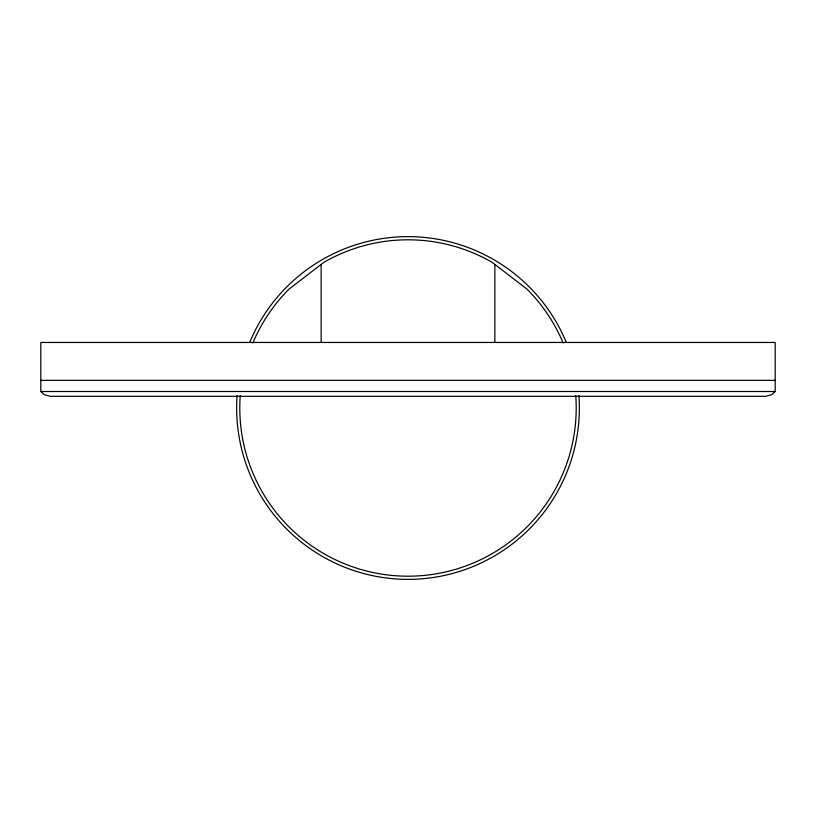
<?xml version="1.0" encoding="UTF-8"?>
<svg xmlns="http://www.w3.org/2000/svg" width="816" height="816" viewBox="0 0 816 816"><rect width="100%" height="100%" fill="white"/><g stroke="black" fill="none" stroke-linecap="round" stroke-linejoin="round"><path stroke-width="1.22" d="M775.2 391.507L771.722 394.709L765.724 396.311L50.276 396.311L44.278 394.709L40.8 391.507L40.8 342.455L775.2 342.455L775.2 391.507L40.8 391.507M40.8 380.358L775.2 380.358M494.863 264.455L494.863 342.455M321.137 264.455L321.137 342.455M578.911 395.597A171.36 171.36 0 0 1 408 579.36A171.36 171.36 0 0 1 237.089 395.597M249.686 342.424A171.36 171.36 0 0 1 566.314 342.424M575.739 395.474A168.198 168.198 0 0 1 408 576.198A168.198 168.198 0 0 1 240.261 395.474M252.848 343.046A168.198 168.198 0 0 1 289.068 289.068L323.901 262.334A168.198 168.198 0 0 1 492.099 262.334L526.932 289.068A168.198 168.198 0 0 1 563.152 343.046"/></g></svg>
